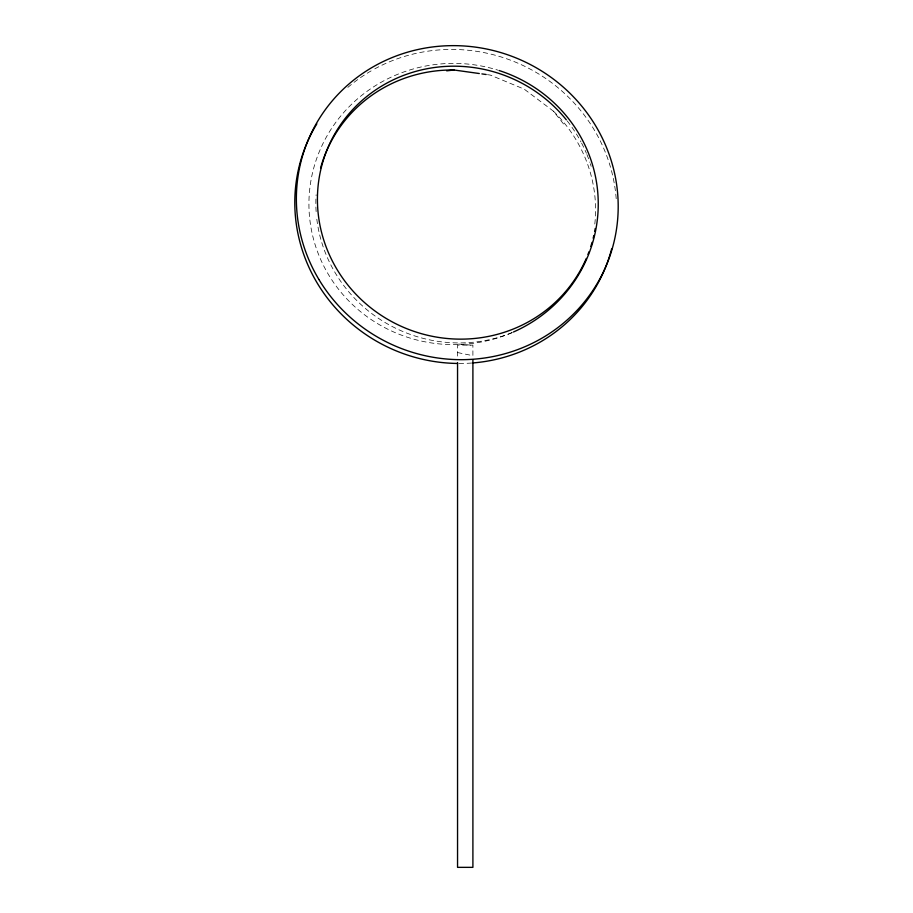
<?xml version="1.0" encoding="UTF-8"?>
<svg xmlns="http://www.w3.org/2000/svg" width="913" height="913" viewBox="0 0 913 913"><rect width="100%" height="100%" fill="white"/><g stroke="black" fill="none" stroke-linecap="round" stroke-linejoin="round"><path stroke-width="0.68" stroke-dasharray="4.57 3.42" d="M458.634 344.041L470.651 345.137M487.485 74.683L490.27 75.071L524.176 89.12L553.404 111.158L564.691 125.423M457.55 352.555L472.9 355.693L472.9 345.137L457.55 345.137L457.55 358.261M512.102 332.663A140.556 135.763 22.5 0 1 316.583 217.089M316.126 211.588A140.556 135.763 22.5 0 1 316.115 194.811M553.404 111.158A140.556 135.763 22.5 0 1 594.5 226.652M471.644 363.032A161.715 156.203 22.5 0 1 459.056 363.477M347.853 87.386A161.715 156.203 22.5 0 1 373.577 69.502M374.775 68.852A161.715 156.203 22.5 0 1 616.286 199.947M567.213 120.927A140.556 135.763 22.5 0 1 580.976 141.937M581.627 143.17A140.556 135.763 22.5 0 1 586.397 153.281M586.933 154.571A140.556 135.763 22.5 0 1 589.878 162.4M590.312 163.712A140.556 135.763 22.5 0 1 591.156 166.337M512.182 332.549A144.665 140.613 0 0 1 309.13 211.519A144.665 140.613 0 0 1 497.711 70.084"/><path stroke-width="1.37" d="M446.697 70.837L454.023 69.993L479.302 73.531M481.904 73.907L486.161 74.501M472.9 359.973L472.9 867.35L457.55 867.35L457.55 362.541M320.554 168.14A140.556 135.763 22.5 0 1 454.023 69.993M611.642 248.975A161.715 156.203 22.5 0 1 473.048 362.929M457.664 363.465A161.715 156.203 22.5 0 1 316.606 282.037A161.715 156.203 22.5 0 1 316.822 123.86M586.306 258.425A140.556 135.763 22.5 0 1 382.718 316.309A140.556 135.763 22.5 0 1 352.897 109.366A140.556 135.763 22.5 0 1 566.322 119.82M595.219 228.524A140.556 135.763 22.5 0 1 594.705 231.331M593.827 235.497A140.556 135.763 22.5 0 1 593.165 238.247M592.069 242.333A140.556 135.763 22.5 0 1 590.825 246.407M588.965 251.794A140.556 135.763 22.5 0 1 587.949 254.453M499.046 70.506A144.665 140.613 0 0 1 598.038 196.466A144.665 140.613 0 0 1 513.471 331.99M318.911 279.481A161.715 156.203 22.5 0 0 597.604 282.847A161.715 156.203 22.5 0 0 455.336 45.65A161.715 156.203 22.5 0 0 318.911 279.481"/></g></svg>
